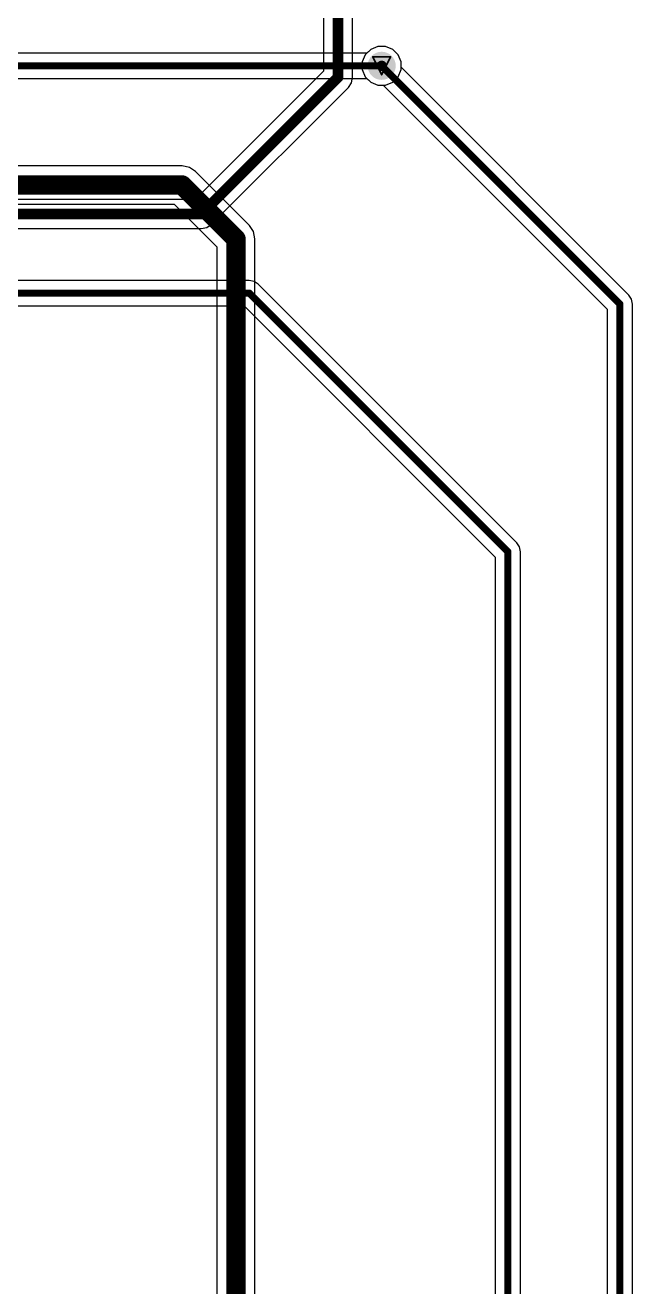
# Model space of a CAD drawing. Header units: inches. Extents: x -89 to 427, y -87 to 99.
# Drawn here: x -54.94 to -37.18, y -33.85 to 2.19 of the extents above; entities that cross this region are included whole.
import ezdxf

# ---------------------------------------------------------------- set-up
doc = ezdxf.new("R2010")
doc.units = ezdxf.units.IN
for name, color, linetype in [('Board_Outline', 56, 'Continuous'), ('Bottom Layer', 5, 'Continuous'), ('Bottom Solder', 6, 'Continuous'), ('Drill Drawing', 1, 'Continuous'), ('Top Layer', 1, 'Continuous'), ('Top Solder', 216, 'Continuous'), ('Via Holes', 16, 'Continuous')]:
    doc.layers.add(name, color=color, linetype=linetype)

msp = doc.modelspace()

# ---------------------------------------------------------------- hatches: boundary and pattern name
at = {"layer": 'Bottom Layer'}
h = msp.add_hatch(color=5, dxfattribs=at)
edge = h.paths.add_edge_path()
edge.add_arc((-44.755, 1.035), 0.3, 0, 360)
at = {"layer": 'Bottom Solder'}
h = msp.add_hatch(color=6, dxfattribs=at)
edge = h.paths.add_edge_path()
edge.add_arc((-44.755, 1.035), 0.402, 0, 360)
at = {"layer": 'Top Layer'}
h = msp.add_hatch(color=1, dxfattribs=at)
edge = h.paths.add_edge_path()
edge.add_arc((-44.755, 1.035), 0.3, 0, 360)
at = {"layer": 'Top Solder'}
h = msp.add_hatch(color=216, dxfattribs=at)
edge = h.paths.add_edge_path()
edge.add_arc((-44.755, 1.035), 0.402, 0, 360)
at = {"layer": 'Via Holes'}
h = msp.add_hatch(color=7, dxfattribs=at)
edge = h.paths.add_edge_path()
edge.add_arc((-44.755, 1.035), 0.15, 0, 360)

# ---------------------------------------------------------------- linework, layer by layer
at = {"layer": 'Board_Outline', "const_width": 0.254}
msp.add_lwpolyline([(87.312, 0, 1), (-87.312, 0, 1)], format="xyb", close=True, dxfattribs=at)
at = {"layer": 'Bottom Layer'}
for p, q in [((-46.414, 68.758), (-46.414, 0.883)), ((-45.585, 0.711), (-45.585, 68.586)), ((-45.069, 1.504), (-45.224, 1.349)), ((-44.865, 1.589), (-45.069, 1.504)), ((-44.645, 1.589), (-44.865, 1.589)), ((-44.441, 1.504), (-44.645, 1.589)), ((-44.285, 1.349), (-44.441, 1.504)), ((-45.224, 1.349), (-45.309, 1.145)), ((-45.309, 1.145), (-45.309, 0.925)), ((-44.201, 1.145), (-44.285, 1.349)), ((-44.201, 0.994), (-44.201, 1.145)), ((-46.414, 0.883), (-50.083, -2.786)), ((-45.309, 0.925), (-45.224, 0.721)), ((-45.224, 0.721), (-45.069, 0.565)), ((-37.691, -5.516), (-44.201, 0.994)), ((-49.618, -3.493), (-45.706, 0.418)), ((-45.706, 0.418), (-45.617, 0.553)), ((-45.617, 0.553), (-45.585, 0.711)), ((-45.069, 0.565), (-44.865, 0.481)), ((-44.865, 0.481), (-44.714, 0.481)), ((-44.714, 0.481), (-38.31, -5.923)), ((-50.083, -2.786), (-60.926, -2.786)), ((-49.911, -3.615), (-49.752, -3.583)), ((-49.752, -3.583), (-49.618, -3.493)), ((-60.916, -3.615), (-49.911, -3.615)), ((-48.539, -5.098), (-63.354, -5.098)), ((-48.401, -5.126), (-48.539, -5.098)), ((-48.539, -5.098), (-48.539, -5.098)), ((-48.283, -5.205), (-48.401, -5.126)), ((-40.892, -12.596), (-48.283, -5.205)), ((-37.613, -5.634), (-37.691, -5.516)), ((-37.691, -5.516), (-37.691, -5.516)), ((-37.585, -5.772), (-37.613, -5.634)), ((-63.354, -5.824), (-48.69, -5.824)), ((-48.69, -5.824), (-41.511, -13.003)), ((-38.31, -5.923), (-38.31, -35.357)), ((-37.585, -35.207), (-37.585, -5.772)), ((-40.813, -12.714), (-40.892, -12.596)), ((-40.892, -12.596), (-40.892, -12.596)), ((-40.785, -12.852), (-40.813, -12.714)), ((-40.785, -42.735), (-40.785, -12.852)), ((-41.511, -13.003), (-41.511, -48.006))]:
    msp.add_line(p, q, dxfattribs=at)
for points, const_width in [([(-45.999, 0.711), (-45.999, 68.758)], 0.305), ([(-44.755, 1.035), (-37.948, -5.772)], 0.203), ([(-49.911, -3.2), (-45.999, 0.711)], 0.305), ([(-61.286, -3.2), (-49.911, -3.2)], 0.305), ([(-63.652, -5.461), (-48.539, -5.461)], 0.203), ([(-48.539, -5.461), (-41.148, -12.852)], 0.203), ([(-37.948, -35.357), (-37.948, -5.772)], 0.203), ([(-41.148, -48.006), (-41.148, -12.852)], 0.203)]:
    msp.add_lwpolyline(points, dxfattribs=dict(at, const_width=const_width))
for points, const_width in [([(-44.806, 1.035, 1), (-44.704, 1.035, 1)], 0.102), ([(-46.076, 0.711, 1), (-45.923, 0.711, 1)], 0.152), ([(-46.076, 0.711, 1), (-45.923, 0.711, 1)], 0.152), ([(-49.987, -3.2, 1), (-49.835, -3.2, 1)], 0.152), ([(-49.987, -3.2, 1), (-49.835, -3.2, 1)], 0.152), ([(-48.59, -5.461, 1), (-48.489, -5.461, 1)], 0.102), ([(-48.59, -5.461, 1), (-48.489, -5.461, 1)], 0.102), ([(-37.998, -5.772, 1), (-37.897, -5.772, 1)], 0.102), ([(-37.998, -5.772, 1), (-37.897, -5.772, 1)], 0.102), ([(-41.199, -12.852, 1), (-41.097, -12.852, 1)], 0.102), ([(-41.199, -12.852, 1), (-41.097, -12.852, 1)], 0.102)]:
    msp.add_lwpolyline(points, format="xyb", close=True, dxfattribs=dict(at, const_width=const_width))
at = {"layer": 'Drill Drawing', "const_width": 0.0508}
for points in [[(-45.009, 1.289), (-44.501, 1.289)], [(-45.009, 1.289), (-44.755, 0.781)], [(-44.755, 0.781), (-44.501, 1.289)]]:
    msp.add_lwpolyline(points, dxfattribs=at)
at = {"layer": 'Drill Drawing', "const_width": 0.0254}
for points in [[(-45.022, 1.289, 1), (-44.996, 1.289, 1)], [(-45.022, 1.289, 1), (-44.996, 1.289, 1)], [(-44.513, 1.289, 1), (-44.488, 1.289, 1)], [(-44.513, 1.289, 1), (-44.488, 1.289, 1)], [(-44.767, 0.781, 1), (-44.742, 0.781, 1)], [(-44.767, 0.781, 1), (-44.742, 0.781, 1)]]:
    msp.add_lwpolyline(points, format="xyb", close=True, dxfattribs=at)
at = {"layer": 'Top Layer'}
for p, q in [((-45.069, 1.504), (-45.176, 1.397)), ((-44.865, 1.589), (-45.069, 1.504)), ((-44.645, 1.589), (-44.865, 1.589)), ((-44.441, 1.504), (-44.645, 1.589)), ((-44.285, 1.349), (-44.441, 1.504)), ((-45.176, 1.397), (-66.453, 1.397)), ((-44.201, 1.145), (-44.285, 1.349)), ((-44.201, 0.925), (-44.201, 1.145)), ((-44.441, 0.565), (-44.285, 0.721)), ((-44.285, 0.721), (-44.201, 0.925)), ((-66.303, 0.672), (-45.176, 0.672)), ((-45.176, 0.672), (-45.069, 0.565)), ((-45.069, 0.565), (-44.865, 0.481)), ((-44.865, 0.481), (-44.645, 0.481)), ((-44.645, 0.481), (-44.441, 0.565)), ((-50.46, -1.828), (-65.366, -1.828)), ((-50.252, -1.869), (-50.46, -1.828)), ((-50.076, -1.987), (-50.252, -1.869)), ((-48.536, -3.527), (-50.076, -1.987)), ((-60.696, -2.915), (-50.686, -2.915)), ((-50.686, -2.915), (-49.464, -4.137)), ((-48.418, -3.703), (-48.536, -3.527)), ((-48.377, -3.912), (-48.418, -3.703)), ((-48.377, -37.409), (-48.377, -3.912)), ((-49.464, -4.137), (-49.464, -37.531))]:
    msp.add_line(p, q, dxfattribs=at)
for points, const_width in [([(-66.453, 1.035), (-44.755, 1.035)], 0.203), ([(-66.03, -2.372), (-50.46, -2.372)], 0.559), ([(-50.46, -2.372), (-48.92, -3.912)], 0.559), ([(-48.92, -38.456), (-48.92, -3.912)], 0.559)]:
    msp.add_lwpolyline(points, dxfattribs=dict(at, const_width=const_width))
for points, const_width in [([(-44.806, 1.035, 1), (-44.704, 1.035, 1)], 0.102), ([(-50.6, -2.372, 1), (-50.321, -2.372, 1)], 0.279), ([(-50.6, -2.372, 1), (-50.321, -2.372, 1)], 0.279), ([(-49.06, -3.912, 1), (-48.781, -3.912, 1)], 0.279), ([(-49.06, -3.912, 1), (-48.781, -3.912, 1)], 0.279)]:
    msp.add_lwpolyline(points, format="xyb", close=True, dxfattribs=dict(at, const_width=const_width))

doc.saveas('drawing.dxf')
